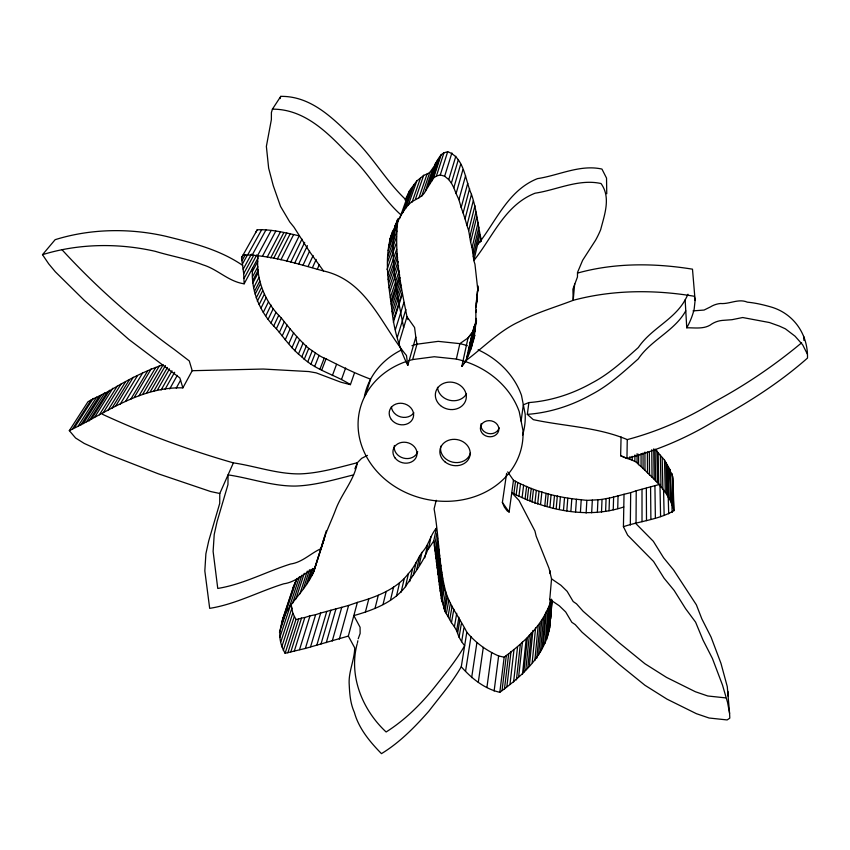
<?xml version="1.0" encoding="UTF-8"?>
<svg xmlns="http://www.w3.org/2000/svg" width="850" height="850" viewBox="0 0 850 850"><rect width="100%" height="100%" fill="white"/><g stroke="black" fill="none" stroke-linecap="round" stroke-linejoin="round"><path stroke-width="1.27" d="M550.683 618.524L550.906 600.312M623.783 506.983C586.574 519.371 545.7 509.957 511.764 492.724L519.01 500.438L534.947 531.048L536.191 536.244L548.994 568.236L551.544 578.871L549.769 599.324L559.332 605.816L565.686 611.957L571.838 622.306L575.237 624.612L582.016 632.177L619.204 664.434L644.938 685.27L666.995 699.136L696.384 713.681L709.059 718.006L727.133 719.939L729.81 718.144L729.587 713.384L727.579 702.504L722.5 685.079L712.406 658.463L703.035 640.103L695.597 622.157L685.567 608.643L674.124 590.421L664.041 578.191L653.576 561.478L627.661 535.192L623.422 526.692C640.039 521.071 658.931 519.626 674.008 510.638C669.375 492.341 654.224 479.358 641.07 466.565L641.07 453.571M365.5 394.953L370.611 379.174C355.226 373.447 340.754 366.318 326.06 358.849C319.547 356.628 314.511 351.911 308.741 348.447C298.531 339.352 289.808 328.791 281.361 318.006C264.764 302.016 255.606 278.885 258.017 255.818M641.07 466.565L638.594 464.599L638.626 454.229M636.034 523.122L636.225 490.748L659.961 484.309L660.588 516.619M638.594 464.599L637.054 462.751L637.096 453.688M367.466 455.388L361.664 458.341L357.351 462.729C338.523 467.457 319.483 473.216 299.997 473.886C277.281 474.172 255.648 466.14 233.389 462.868L219.789 493.489L219.725 503.381L208.728 540.898L205.891 553.764L204.829 570.913L209.684 608.356C235.631 604.254 258.995 591.494 283.751 583.801C295.832 582.165 304.215 572.932 314.829 568.289L326.315 530.751M637.054 462.751L634.876 461.433L634.918 454.973M634.876 461.433L632.166 460.201L632.209 456.322M632.166 460.201L629.85 459.319L629.882 456.737M630.317 525.066L630.689 492.66L636.225 490.748M629.85 459.319L626.96 458.416L627.258 439.599C597.486 427.082 564.591 426.339 533.311 419.656L527.329 414.364L528.881 402.571C551.119 400.924 572.656 393.858 592.025 382.936C609.301 373.915 623.751 360.474 638.297 347.554C650.983 328.663 674.252 319.759 685.143 299.88A81.664 74.927 -2.7 0 0 687.979 294.238M476.351 320.259C473.981 336.164 472.334 353.526 461.837 366.297L468.042 337.918L472.536 331.925L466.469 360.156L461.837 366.297M623.422 526.692L624.028 494.275L630.689 492.66M693.069 310.877L704.097 310.048L710.356 306.956A20.867 18.487 -9.2 0 1 720.396 303.503C729.555 304.353 738.459 298.276 747.373 302.175C755.512 302.908 763.661 304.853 771.524 307.126C794.006 313.926 808.084 334.539 807.5 358.062C779.684 382.638 747.809 402.985 715.148 420.686C687.586 437.474 658.134 450.266 626.96 458.416L620.638 455.728L621.074 436.953M617.727 508.598L618.046 495.879L624.028 494.275M397.832 220.851C393.911 252.971 400.764 285.451 406.969 316.763L414.587 327.505L415.809 337.131L407.777 365.362C398.777 347.342 393.529 327.888 391.659 307.764C388.28 282.487 383.605 255.754 392.583 231.211M403.676 327.611C397.046 294.206 389.566 259.367 395.091 225.229M613.243 509.756L613.615 497.038L618.046 495.879M609.036 510.786L609.471 498.068L613.615 497.038M605.604 511.307L606.082 498.589L609.471 498.068M601.503 512.125L602.034 499.407L606.082 498.589M354.344 373.309L350.413 384.646C334.826 374.489 315.201 370.207 301.814 356.83C291.731 349.031 284.527 338.396 276.367 328.748C260.238 313.098 250.474 290.732 252.588 268.09M597.359 512.508L597.943 499.789L602.034 499.407M591.674 512.816L592.333 500.098L597.943 499.789M586.128 513.092L586.861 500.374L592.333 500.098M580.412 512.444L581.209 499.736C557.6 497.611 534.331 491.566 513.474 480.261L507.694 471.877M575.556 511.998L576.428 499.301M570.881 511.509L571.806 498.822M566.822 510.924L567.8 498.238M563.497 510.319L564.517 497.654M436.22 500.267L434.095 508.906C439.078 536.276 438.642 564.878 445.751 591.834C450.213 606.305 460.073 618.726 466.82 632.198L461.274 666.772C471.506 678.374 484.447 688.851 499.821 692.304C521.751 676.154 544.393 656.126 549.663 627.831L551.894 601.545M552.234 600.111L549.663 627.831M547.591 636.151L550.545 601.832C542.757 625.536 523.494 642.717 504.156 657.188L499.821 692.304M550.577 609.588L551.459 599.165M548.93 631.274L551.512 600.982M559.343 509.288L560.416 496.634M545.084 643.174L548.112 608.738M546.656 639.508L549.631 605.136M543.299 645.819L546.369 611.341M550.003 573.506L550.237 570.871M556.208 508.576L557.324 495.933M553.308 508.311L554.466 495.667M540.43 652.014L543.586 617.44M574.664 283.911L573.187 300.316C555.263 307.211 536.308 312.672 519.297 321.651C499.279 330.841 483.884 347.14 466.469 360.156M542.151 648.656L545.264 614.136M606.751 193.779L606.528 178.086L601.938 169.065C580.168 164.22 558.747 175.398 537.497 178.627C507.801 190.368 496.017 221.754 477.487 244.928M538.592 654.84L541.801 620.224M536.796 658.166L540.048 623.496M534.841 660.514L538.156 625.812M549.897 507.269L551.097 494.636M547.049 506.568L548.282 493.946M532.185 662.671L535.574 627.948M529.423 665.274L532.908 630.509M527.85 667.303L531.367 632.506M544.797 505.899L546.061 493.287M525.81 669.779L529.391 634.939M523.791 672.318L527.436 637.447M522.463 674.326L526.15 639.434M540.558 504.369L541.886 491.778M474.991 326.676C476.924 316.604 474.619 306.297 477.339 296.299M537.668 503.965L539.038 491.374M516.428 679.872L520.285 644.906M518.649 676.823L522.442 641.899M476.786 298.807L478.21 286.057M534.884 503.274L536.286 490.694M513.602 681.987L517.544 646.988M532.015 502.116L533.449 489.547M529.784 500.937L531.25 488.378M509.968 684.537L514.006 649.506M506.876 686.619L511.009 651.557M504.454 689.053L508.661 653.969M527.212 500.119L528.711 487.581M525.087 498.886L526.617 486.349M502.053 690.529L506.324 655.424M522.081 497.622L523.642 485.106M494.116 691.029L498.631 655.945C486.306 650.548 475.384 642.558 466.82 632.198M518.893 496.358L520.508 483.852M516.141 495.019L517.788 482.534M486.912 687.523L491.651 652.513M513.867 493.659L515.546 481.185M506.611 473.354L502.382 502.403L504.294 506.94L507.057 510.733L509.118 512.051L513.474 480.261M521.103 421.111L523.345 404.791L528.881 402.571M478.295 682.253L483.299 647.371M471.654 677.631L476.871 642.844M465.577 671.149L470.996 636.491M357.181 643.769C348.468 675.909 362.44 710.005 386.123 731.977C404.887 720.141 421.079 704.108 434.924 686.779C445.389 673.529 456.237 660.397 464.642 645.766L461.656 641.729L463.877 628.182M577.681 273.041C614.879 262.661 654.574 263.043 692.484 269.174L695.109 300.411L694.163 309.156A84.681 76.989 -1.6 0 1 686.747 327.803C695.151 327.686 704.692 329.513 711.886 323.924A21.324 18.785 -8.5 0 1 722.149 320.429L731.977 319.696L742.688 317.528L769.452 322.533L779.461 326.124L785.421 328.854L795.058 336.196L802.719 344.888L807.319 354.014M461.656 641.729L459.085 637.234L461.337 623.73M459.085 637.234L457.598 633.399L459.882 619.926M457.598 633.399L456.62 630.721L458.915 617.27M456.62 630.721L454.421 626.737L456.737 613.307M454.421 626.737L451.467 622.668L453.836 609.28M451.467 622.668L449.724 619.607L452.104 606.241M449.724 619.607L448.014 616.601L450.426 603.256M448.014 616.601L446.356 613.7L448.789 600.376M446.356 613.7L444.901 611.458L447.355 598.145M444.901 611.458L443.275 605.094L445.751 591.834M444.082 608.812L446.547 595.521M357.467 642.738L357.85 640.751M443.275 605.094L441.352 598.793L443.859 585.576M441.979 601.715L444.476 588.487M280.617 627.736L282.625 619.151L293.707 585.958L297.001 578.446L280.617 627.736C278.407 636.183 280.712 645.841 285.101 653.268L305.362 648.454L348.33 636.076L357.382 602.384C376.061 597.061 396.217 589.443 408.436 573.569C414.343 567.503 417.276 559.417 421.919 552.457C428.836 545.541 430.036 535.468 436.411 528.158L433.755 540.919L441.352 598.793M440.693 594.798L443.211 581.612M439.652 588.157L442.191 575.025M440.098 591.196L442.627 578.043M438.781 581.697L441.341 568.618M439.237 585.151L441.788 572.039M438.345 578.213L440.906 565.154M437.516 571.625L440.098 558.62M437.899 574.674L440.47 561.648M436.709 565.08L439.312 552.117M437.081 568.097L439.673 555.124M436.348 562.148L438.951 549.217M435.423 554.604L438.047 541.737M435.922 558.684L438.536 545.774M434.977 550.917L437.612 538.071M434.382 546.051L437.027 533.247M473.663 340.085L474.757 334.889L474.3 337.386M474.332 330.469L476.521 320.163M358.222 638.764L360.134 633.463L360.081 627.268L353.834 615.602C372.714 610.268 393.093 602.661 405.471 586.659C415.512 570.913 428.953 555.985 430.854 536.605M470.592 349.754L475.501 326.634M471.527 347.172L474.81 331.383M472.366 343.889L474.672 332.998M466.99 358.891L473.928 327.144L476.531 321.757M467.904 355.268L473.928 327.144M424.766 557.887L427.518 544.999M468.934 352.272L474.916 324.222M475.522 322.246L476.34 318.41M475.788 312.534L476.34 310.006M465.959 361.431L467.617 353.717M468.169 351.146L473.025 330.682M419.103 565.399L421.919 552.457M476.297 303.45L477.381 298.424M475.671 307.668L477.317 300.103M477.275 292.039L478.093 288.309M416.744 569.213L419.581 556.251M476.733 295.46L478.093 289.223M413.259 575.439L416.139 562.424M409.668 581.655L412.579 568.607M405.471 586.659L408.436 573.569M406.279 361.494A83.013 71.708 12.8 0 0 361.749 445.963A83.013 71.708 12.8 0 0 454.601 500.916A83.013 71.708 12.8 0 0 522.994 430.557L519.212 411.602A83.013 71.708 12.8 0 0 456.354 359.072L459.861 343.644L468.042 337.918L472.037 333.158M401.136 592.174L404.143 579.062M480.038 242.208L480.909 238.425C477.658 223.773 476.436 208.611 471.463 194.342C465.024 179.988 464.567 157.76 447.684 151.714L443.934 152.819L441.182 154.7C432.916 165.325 429.409 178.383 425.457 191.133C422.025 198.454 413.366 199.134 408.329 204.967C399.394 214.954 395.579 227.587 389.619 239.392M396.483 596.052L399.543 582.909M479.836 234.876L473.832 260.557L474.948 264.201L477.658 288.533M695.109 300.411L694.386 296.278C654.341 289.542 612.521 289.744 573.187 300.316L572.921 289.181L577.458 276.983L577.501 272.489L582.633 260.291L595.616 240.146A112.763 106.707 12.5 0 0 600.674 229.67C604.477 214.742 611.15 197.487 601.024 183.536C578.765 178.574 556.846 189.922 535.107 193.194C504.815 205.062 492.745 236.991 473.832 260.557L473.322 256.689L479.358 231.115M473.322 256.689L472.77 252.62L478.837 227.152M390.49 600.079L393.624 586.925M472.77 252.62L472.058 247.669L478.157 222.339M382.999 604.573L386.208 591.388M472.058 247.669L470.592 242.144L476.754 216.962M470.592 242.144L469.774 236.98L475.979 211.947M374.978 608.462L378.293 595.266M469.774 236.98L468.679 230.616L474.938 205.753M468.679 230.616L466.947 225.452L473.28 200.749M365.33 612.308L368.751 599.091M466.947 225.452L465.046 218.864L471.463 194.342M465.046 218.864L463.123 212.957L469.614 188.615M463.123 212.957L461.178 207.485L467.755 183.292M339.309 639.157L348.606 605.444L357.382 602.384M461.178 207.485L458.915 199.676L465.587 175.706M408.818 360.666A83.013 71.708 12.8 0 1 412.654 359.571L416.967 344.197L415.809 337.131M292.591 589.921L293.707 585.958M332.233 641.059L341.743 607.325L348.606 605.444M458.915 199.676L456.099 193.566L462.889 169.777M326.283 642.632L335.962 608.887L341.743 607.325M456.099 193.566L453.815 187.754L460.7 164.146M321.013 643.992L330.841 610.247L335.962 608.887M316.827 645.161L326.772 611.416L330.841 610.247M453.815 187.754L451.382 183.09L458.362 159.619M310.569 646.786L320.694 613.031L326.772 611.416M406.215 200.058C385.645 180.859 372.183 155.444 351.422 136.393C331.882 117.162 310.377 96.007 280.776 96.358L272.425 109.151L271.405 112.54L271.373 119.606L266.369 146.402L268.653 168.183L273.254 185.651L280.521 206.38L289.723 221.924L293.951 227.131L309.485 251.547L323.521 270.969C366.924 280.596 381.14 324.998 406.481 355.491L407.777 365.362M282.625 619.151C290.626 600.727 308.603 587.764 314.829 568.289M313.661 572.124L325.146 535.925M398.565 344.462L406.969 316.763L407.957 319.589M451.382 183.09L448.736 179.605L455.823 156.23M280.096 98.579L280.776 96.358M305.362 648.454L315.637 614.688L320.694 613.031M397.418 336.983L405.886 309.474M299.54 649.634L309.984 615.857L315.637 614.688M353.589 474.874C334.528 479.623 315.244 485.414 295.524 486.062C272.521 486.328 250.612 478.199 228.055 474.874L227.959 484.638L217.048 521.741L214.221 534.459L213.116 551.416L217.759 588.444C243.281 584.322 266.231 571.678 290.551 564.018C302.441 562.36 310.675 553.233 321.098 548.622C324.381 534.778 331.096 522.028 336.047 508.64C342.242 492.777 354.259 479.995 357.351 462.729L354.907 468.786M448.736 179.605L444.646 176.216L451.892 152.947M294.238 651.281L304.831 617.493L309.984 615.857M395.388 329.662L403.941 302.334M290.806 651.897L301.506 618.12L304.831 617.493M393.422 320.046L402.071 292.974M312.131 575.546L324.009 539.686M287.842 652.843L298.616 619.055L301.506 618.12M425.457 191.133L433.543 178.001L436.39 176.067L440.279 174.941L447.684 151.714M393.348 322.299L401.997 295.163M285.101 653.268L295.959 619.491L292.793 613.137L291.199 604.871M309.294 579.7L312.917 568.438M283.326 650.388L294.249 616.654M303.408 588.646L309.517 569.776M392.721 315.562L401.413 288.607M306.436 584.396L311.291 569.33M299.912 593.842L307.296 571.136M392.147 311.769L400.871 284.909M436.39 176.067L443.934 152.819M391.659 307.764L400.414 281.01M281.807 646.808L292.793 613.137M391.202 304.194L399.978 277.525M432.055 180.795L439.748 157.42M280.893 641.633L291.922 608.058M433.543 178.001L441.182 154.7M295.896 598.889L304.279 573.325M390.841 301.399L399.649 274.805M429.749 183.791L437.506 160.331M279.884 637.298L290.551 605.041M292.602 603.298L301.846 575.237M279.469 632.368L287.289 608.855M427.933 186.203L435.752 162.679M289.372 607.166L299.498 576.597M281.488 623.188L295.109 582.643M390.362 297.479L399.192 270.991M389.714 292.156L398.586 265.806M421.728 196.254L429.749 172.454L433.351 167.471M418.933 197.869L427.051 174.038L429.749 172.454M389.194 287.799L398.087 261.566M388.652 283.379L397.587 257.263M415.427 199.219L423.661 175.344L427.051 174.038M388.195 279.544L397.152 253.534M387.674 275.262L396.663 249.358M412.101 202.077L420.442 178.128L423.661 175.344M386.994 269.599L396.026 243.844M408.329 204.967L416.808 180.944L420.442 178.128M416.808 180.944L409.626 190.559L405.11 200.016M405.535 208.569L414.099 184.45M387.526 262.267L396.557 236.704M402.9 212.627L411.549 188.392M387.812 256.413L396.865 231.019M341.594 379.238L345.642 367.954M388.174 250.538L397.216 225.303M399.638 218.45L409.626 190.559M389.534 242.494L394.602 228.427M395.027 227.258L397.672 219.916M394.251 229.808L398.002 219.396M397.152 222.105L398.491 218.376M388.79 245.979L398.236 219.459M391.043 236.534L393.561 229.542M392.594 233.187L397.619 219.268M474.821 331.022L472.579 335.208L470.156 342.975L472.993 340.276M332.361 375.604L336.536 364.363M321.725 370.026L326.06 358.849M319.876 369.293L324.233 358.126M314.638 366.541L319.069 355.396M310.866 364.214L315.339 353.101M307.817 361.654L312.343 350.572M304.162 359.518L308.741 348.447M301.814 356.83L306.425 345.791M298.435 354.089L303.099 343.092M294.822 350.731L299.54 339.766M291.933 347.767L296.692 336.823M288.862 343.591L293.664 332.701M285.239 339.777L290.094 328.918M219.789 493.489L210.641 491.534L158.344 473.822L107.61 454.038L84.224 443.434L75.576 437.994L69.317 430.652C105.613 413.121 140.452 386.591 182.877 387.866L179.871 377.963L128.849 339.447L84.352 300.401L55.335 271.798L48.673 263.819L42.5 254.681C78.678 243.461 118.363 242.93 155.21 251.313C171.052 256.137 187.584 258.857 203.076 264.881C217.738 269.333 228.607 281.626 244.141 283.804L243.695 273.636L241.538 257.741L243.174 254.873C268.398 255.042 293.176 262.469 317.263 269.259L319.345 264.605M282.211 335.92L287.119 325.104M312.492 267.559L316.179 259.441M279.321 332.573L284.272 321.789M308.316 265.965L313.129 255.542M276.367 328.748L281.361 318.006M273.668 326.092L278.704 315.371M303.067 265.083L309.591 251.196M298.605 264.148L307.413 245.661M270.916 323.053L275.995 312.375M294.663 263.149L304.683 242.377M268.079 319.398L273.201 308.752M265.891 315.658L271.054 305.054M290.743 262.161L301.994 239.105M263.266 312.439L268.462 301.877M286.694 261.152L299.221 235.833C285.419 232.751 271.437 229.16 257.21 229.808L255.627 232.602M261.046 307.987L266.294 297.468M259.144 304.566L264.414 294.079M280.946 259.76L293.675 234.483M257.306 301.272L262.608 290.828M277.387 258.921L290.243 233.676M256.201 297.957L261.524 287.534M255.181 294.121L260.514 283.741M273.774 258.134L286.748 232.921M254.458 291.433L259.824 281.084M270.725 257.879L283.815 232.677M253.672 287.672L259.048 277.355M252.801 283.114L258.198 272.839M267.261 256.987L280.468 231.806M252.928 280.256L258.326 270.013M252.461 276.951L257.869 266.741M262.438 256.243L275.814 231.094M252.301 271.702L257.731 261.556M244.141 283.804L258.017 257.975M685.769 310.813C674.709 330.894 651.132 339.841 638.244 358.923C623.507 371.96 608.844 385.517 591.334 394.612C571.689 405.62 549.854 412.717 527.329 414.364M257.592 255.553L271.139 230.435M461.274 666.772C452.094 682.667 439.981 696.66 428.804 711.237C414.789 727.122 399.617 742.602 381.469 753.642C369.994 741.954 358.7 728.418 354.354 712.311C350.434 703.715 349.669 694.227 349.233 684.941C348.192 672.106 354.482 660.312 354.726 647.87L348.33 636.076M244.141 278.269L256.774 254.915M182.877 387.866L192.206 370.706L189.284 360.942L174.282 349.446C133.694 320.121 95.774 286.567 61.922 249.634M243.695 273.636L253.831 255.053M252.376 254.702L266.103 229.627M243.174 269.174L251.43 254.139M176.248 388.089L180.604 380.194M242.462 263.967L247.552 254.766M247.764 254.809L261.651 229.734M169.724 388.918L177.289 375.371M241.984 260.695L245.183 254.958M241.538 257.741L257.21 229.808M165.123 389.183L174.664 372.257M161.086 390.001L171.976 370.812M157.239 390.341L169.511 368.889M153.808 391.181L167.45 367.455M150.407 391.521L165.452 365.553M146.699 392.976L163.157 364.724C143.523 371.471 124.854 381.374 107.164 392.243L89.059 420.984M142.843 394.06L159.417 365.787M139.06 395.717L155.752 367.423M134.491 397.003L151.321 368.677M130.666 399.373L147.602 371.014M125.513 401.434L142.598 373.044M120.243 404.09L137.477 375.647M115.897 405.726L133.259 377.251M111.871 408.351L129.338 379.833M107.854 410.539L125.428 381.979M103.339 412.664L121.051 384.062M99.386 414.8L117.204 386.166M94.881 416.904L112.838 388.237M91.545 418.965L109.576 390.256M86.53 421.844L104.699 393.082L107.164 392.243M83.226 423.64L101.49 394.857L104.699 393.082M80.952 424.894L99.28 396.089L101.49 394.857M78.189 426.041L96.592 397.216L99.28 396.089M72.569 428.878L91.131 399.999L96.592 397.216M74.726 427.221L93.234 398.384M69.317 430.652L87.964 401.752L91.131 399.999M428.134 549.44L433.755 540.919M42.5 254.681L55.144 239.679C90.567 228.618 129.466 228.002 165.58 236.226C192.398 242.856 219.619 249.539 242.696 265.434M801.646 342.794C774.52 365.415 744.844 385.56 713.607 402.252C686.651 418.837 657.804 431.502 627.258 439.599M295.959 619.491L298.616 619.055M412.654 359.571L434.254 356.734L456.354 359.072M192.206 370.706L263.181 369.038L308.805 371.556L316.179 372.863L340.935 382.213L350.413 384.646M272.425 109.151C304.204 108.991 327.367 132.303 347.65 153.584C368.284 171.477 380.566 196.701 400.913 214.837M725.528 697.871L707.795 695.991L695.353 691.73L666.517 677.397L644.874 663.712L619.629 643.142L583.153 611.299L576.513 603.829L573.187 601.556L567.141 591.334L560.926 585.278L551.544 578.871M581.209 499.736L586.861 500.374M233.389 462.868C188.615 450.064 144.659 433.797 102.329 414.216M498.631 655.945L504.156 657.188M317.263 269.259L323.521 270.969M440.279 174.941L444.646 176.216M620.638 455.728L626.96 458.416M671.564 503.922L669.959 469.625L664.498 460.062L655.095 449.225L655.562 480.739M635.311 523.026L653.331 541.291L663.595 557.77L673.487 569.851L696.373 604.828L701.856 618.917L711.046 637.054L720.97 663.372L727.271 686.609L729.587 713.384M502.382 502.403L509.118 512.051M670.565 471.846L672.031 474.034L672.924 478.422L674.008 510.638M549.769 599.324L550.577 604.201M480.909 238.425L481.312 241.474M685.143 299.88L686.747 327.803M803.728 336.441L803.909 340.425M727.929 691.369L728.153 696.086M672.573 476.223L673.646 508.396M672.031 474.034L673.083 506.154M671.84 502.159L672.169 512.476M669.959 469.625L670.947 501.638M668.387 467.373L669.311 499.343M668.196 495.741L668.695 513.814M667.197 465.109L668.079 497.016M665.933 462.772L666.782 494.626M664.498 460.062L665.295 491.853M663.553 489.632L664.148 515.472M662.182 457.821L662.894 489.558M660.344 455.228L660.992 486.901M658.155 452.784L658.729 484.394M656.891 450.797L657.422 482.364M654.925 485.786L655.382 518.117M653.724 448.874L654.128 479.049M651.748 449.746L652.056 477.243M650.579 486.869L650.888 519.201M649.336 451.52L649.538 475.054M647.381 451.945L647.509 472.834M646.34 488.272L646.499 520.636M644.927 452.062L644.991 470.305M643.046 453.007L643.067 468.616M642.005 489.313L642.016 521.688M522.569 435.136A81.483 70.848 12.8 0 0 525.183 414.12L521.496 395.409A81.483 70.848 12.8 0 0 478.125 349.817M364.384 396.684A81.483 70.848 12.8 0 1 401.147 350.126M411.953 345.684A81.483 70.848 12.8 0 1 416.967 344.197L438.175 341.36L459.861 343.644A81.483 70.848 12.8 0 1 467.309 345.663M470.475 452.869A15.215 13.058 11.6 0 1 452.678 462.166A15.215 13.058 11.6 0 1 440.81 446.165M499.152 427.752A9.244 8.022 9.5 0 1 488.229 433.489A9.244 8.022 9.5 0 1 481.132 423.683M466.512 393.858A15.428 13.557 12.6 0 1 449.788 400.318A15.428 13.557 12.6 0 1 437.484 387.303M413.876 412.792A12.229 10.614 15.6 0 1 400.743 416.936A12.229 10.614 15.6 0 1 391.361 406.799M417.722 451.701A12.091 10.338 14.6 0 1 403.506 458.118A12.091 10.338 14.6 0 1 394.379 445.496M391.329 419.475A12.336 10.678 15.5 0 0 412.431 419.411A12.336 10.678 15.5 0 0 400.446 403.24A12.336 10.678 15.5 0 0 391.329 419.475M395.048 457.938A12.155 10.37 14.6 0 0 415.852 457.948A12.155 10.37 14.6 0 0 404.058 442.202A12.155 10.37 14.6 0 0 395.048 457.938M444.943 461.826A15.258 13.09 11.6 0 0 469.901 455.951A15.258 13.09 11.6 0 0 450.234 439.779A15.258 13.09 11.6 0 0 444.943 461.826M440.555 405.599A15.587 13.653 12.6 0 0 466.023 399.351A15.587 13.653 12.6 0 0 445.931 382.574A15.587 13.653 12.6 0 0 440.555 405.599M483.427 434.446A9.276 8.043 9.6 0 0 498.663 430.78A9.276 8.043 9.6 0 0 486.795 420.92A9.276 8.043 9.6 0 0 483.427 434.446"/></g></svg>
